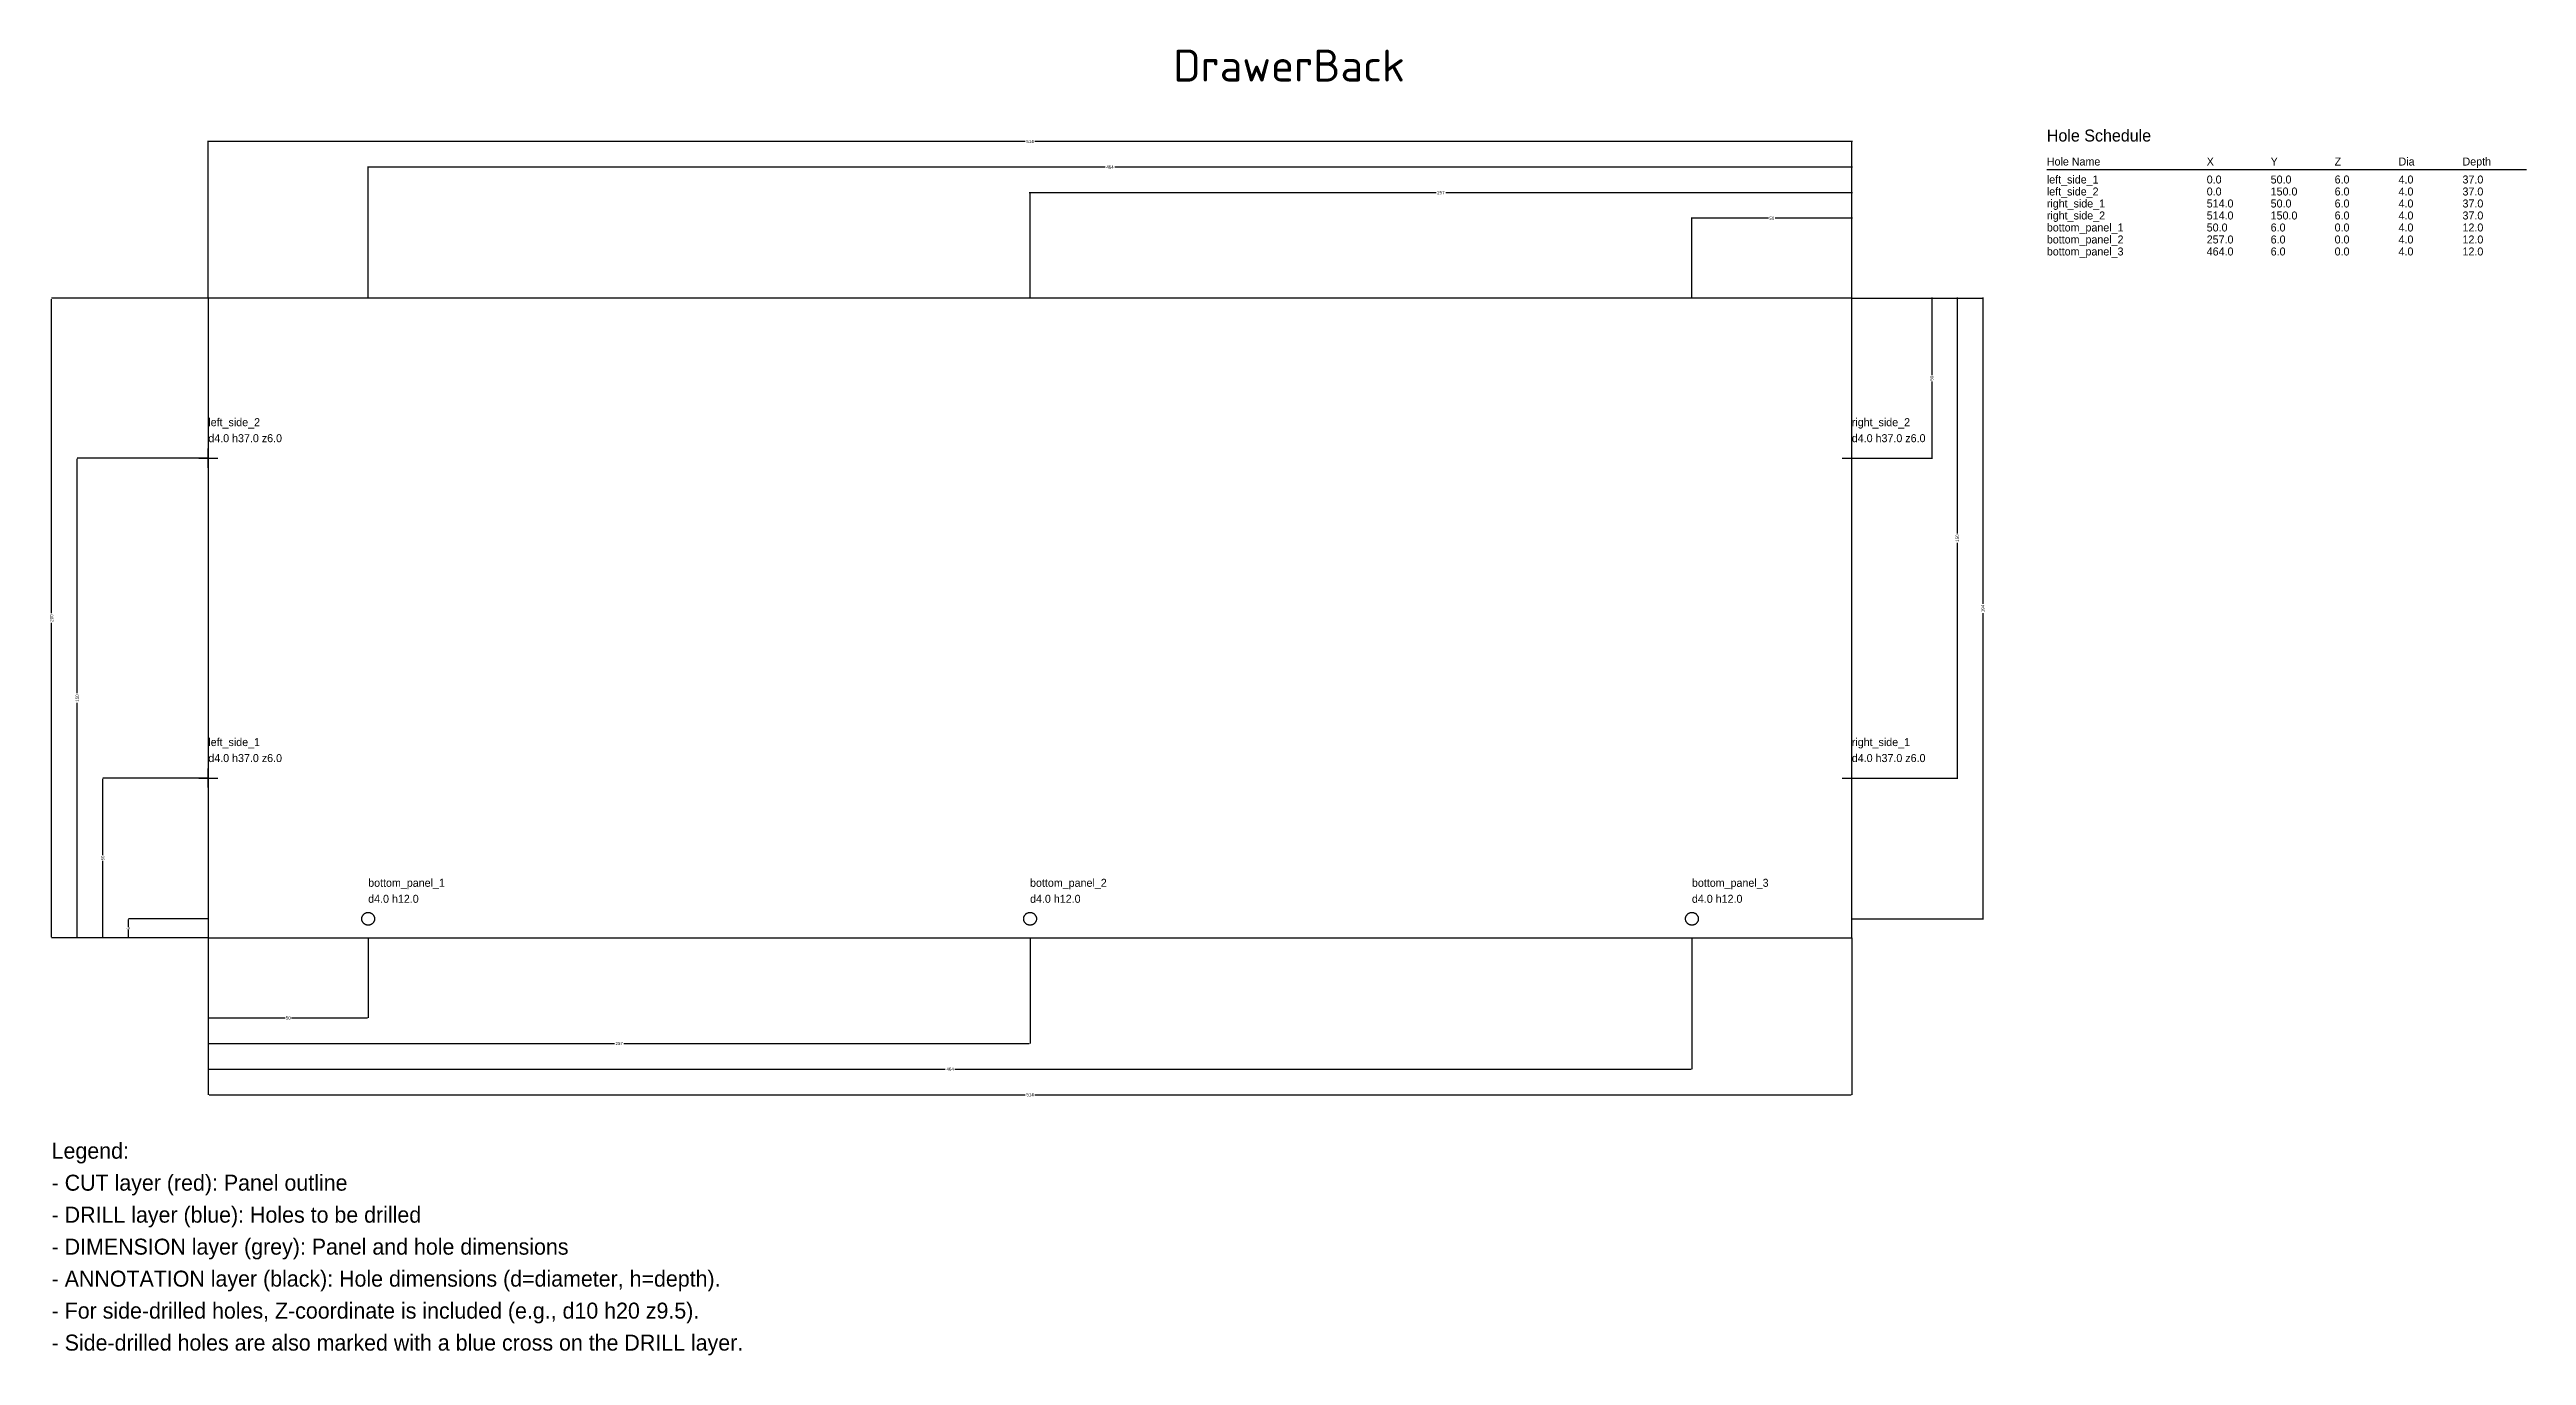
# Model space of a CAD drawing. Header units: millimetres. Extents: x -50 to 725, y -131 to 278.
import ezdxf
from ezdxf.enums import TextEntityAlignment as Align

# ---------------------------------------------------------------- set-up
doc = ezdxf.new("R2010")
doc.units = ezdxf.units.MM
for name, color, linetype in [('ANNOTATION', 7, 'Continuous'), ('CUT', 1, 'Continuous'), ('DIMENSION', 8, 'Continuous'), ('DRILL', 5, 'Continuous')]:
    doc.layers.add(name, color=color, linetype=linetype)
doc.styles.add('Title', font='ISOCPEUR.ttf')
doc.dimstyles.get("Standard").update_dxf_attribs({"dimtxt": 2.5, "dimasz": 2.5, "dimexe": 1.25, "dimexo": 0.625, "dimtad": 1, "dimtxsty": 'Standard', "dimcen": 2.5, "dimazin": 3, "dimtfac": 1, "dimtmove": 0, "dimatfit": 3})

# ---------------------------------------------------------------- blocks, each defined once
blk = doc.blocks.new('_CLOSEDFILLED')
at = {"color": 0, "linetype": 'ByBlock'}
blk.add_solid([(-1, 0.2), (0, 0), (-1, -0.2)], dxfattribs=at)
blk = doc.blocks.new('*D0')
for p, q in [((0, 0), (0, -25)), ((50, 0), (50, -25)), ((0.25, -25), (24, -25)), ((26, -25), (49.75, -25))]:
    blk.add_line(p, q)
at = {"layer": 'Defpoints'}
for p in [(0, 0), (50, 0), (0, -25)]:
    blk.add_point(p, dxfattribs=at)
at = {"layer": 'DIMENSION', "xscale": 0.25, "yscale": 0.25, "rotation": 180}
blk.add_blockref('_CLOSEDFILLED', (0, -25), dxfattribs=at)
at = {"layer": 'DIMENSION', "xscale": 0.25, "yscale": 0.25}
blk.add_blockref('_CLOSEDFILLED', (50, -25), dxfattribs=at)
at = {"layer": 'DIMENSION', "insert": (25, -25), "char_height": 1, "attachment_point": 5}
blk.add_mtext('50', dxfattribs=at)
blk = doc.blocks.new('*D2')
for p, q in [((0, 0), (0, -33)), ((257, 0), (257, -33)), ((0.25, -33), (127, -33)), ((130, -33), (256.75, -33))]:
    blk.add_line(p, q)
at = {"layer": 'Defpoints'}
for p in [(0, 0), (257, 0), (0, -33)]:
    blk.add_point(p, dxfattribs=at)
at = {"layer": 'DIMENSION', "xscale": 0.25, "yscale": 0.25, "rotation": 180}
blk.add_blockref('_CLOSEDFILLED', (0, -33), dxfattribs=at)
at = {"layer": 'DIMENSION', "xscale": 0.25, "yscale": 0.25}
blk.add_blockref('_CLOSEDFILLED', (257, -33), dxfattribs=at)
at = {"layer": 'DIMENSION', "insert": (128.5, -33), "char_height": 1, "attachment_point": 5}
blk.add_mtext('257', dxfattribs=at)
blk = doc.blocks.new('*D3')
for p, q in [((0, 0), (0, -41)), ((464, 0), (464, -41)), ((0.25, -41), (230.5, -41)), ((233.5, -41), (463.75, -41))]:
    blk.add_line(p, q)
at = {"layer": 'Defpoints'}
for p in [(0, 0), (464, 0), (0, -41)]:
    blk.add_point(p, dxfattribs=at)
at = {"layer": 'DIMENSION', "xscale": 0.25, "yscale": 0.25, "rotation": 180}
blk.add_blockref('_CLOSEDFILLED', (0, -41), dxfattribs=at)
at = {"layer": 'DIMENSION', "xscale": 0.25, "yscale": 0.25}
blk.add_blockref('_CLOSEDFILLED', (464, -41), dxfattribs=at)
at = {"layer": 'DIMENSION', "insert": (232, -41), "char_height": 1, "attachment_point": 5}
blk.add_mtext('464', dxfattribs=at)
blk = doc.blocks.new('*D4')
for p, q in [((0, 0), (0, -49)), ((514, 0), (514, -49)), ((0.25, -49), (255.5, -49)), ((258.5, -49), (513.75, -49))]:
    blk.add_line(p, q)
at = {"layer": 'Defpoints'}
for p in [(0, 0), (514, 0), (0, -49)]:
    blk.add_point(p, dxfattribs=at)
at = {"layer": 'DIMENSION', "xscale": 0.25, "yscale": 0.25, "rotation": 180}
blk.add_blockref('_CLOSEDFILLED', (0, -49), dxfattribs=at)
at = {"layer": 'DIMENSION', "xscale": 0.25, "yscale": 0.25}
blk.add_blockref('_CLOSEDFILLED', (514, -49), dxfattribs=at)
at = {"layer": 'DIMENSION', "insert": (257, -49), "char_height": 1, "attachment_point": 5}
blk.add_mtext('514', dxfattribs=at)
blk = doc.blocks.new('*D5')
for p, q in [((488, 225), (463.75, 225)), ((464, 200), (464, 225)), ((514.25, 225), (490, 225)), ((514, 200), (514, 225))]:
    blk.add_line(p, q)
at = {"layer": 'Defpoints'}
for p in [(514, 225), (464, 200), (514, 200)]:
    blk.add_point(p, dxfattribs=at)
at = {"layer": 'DIMENSION', "xscale": 0.25, "yscale": 0.25}
blk.add_blockref('_CLOSEDFILLED', (464, 225), dxfattribs=at)
at = {"layer": 'DIMENSION', "xscale": 0.25, "yscale": 0.25, "rotation": 180}
blk.add_blockref('_CLOSEDFILLED', (514, 225), dxfattribs=at)
at = {"layer": 'DIMENSION', "insert": (489, 225), "char_height": 1, "attachment_point": 5}
blk.add_mtext('50', dxfattribs=at)
blk = doc.blocks.new('*D6')
for p, q in [((384, 233), (256.75, 233)), ((257, 200), (257, 233)), ((514.25, 233), (387, 233)), ((514, 200), (514, 233))]:
    blk.add_line(p, q)
at = {"layer": 'Defpoints'}
for p in [(514, 233), (257, 200), (514, 200)]:
    blk.add_point(p, dxfattribs=at)
at = {"layer": 'DIMENSION', "xscale": 0.25, "yscale": 0.25}
blk.add_blockref('_CLOSEDFILLED', (257, 233), dxfattribs=at)
at = {"layer": 'DIMENSION', "xscale": 0.25, "yscale": 0.25, "rotation": 180}
blk.add_blockref('_CLOSEDFILLED', (514, 233), dxfattribs=at)
at = {"layer": 'DIMENSION', "insert": (385.5, 233), "char_height": 1, "attachment_point": 5}
blk.add_mtext('257', dxfattribs=at)
blk = doc.blocks.new('*D7')
for p, q in [((280.5, 241), (49.75, 241)), ((50, 200), (50, 241)), ((514.25, 241), (283.5, 241)), ((514, 200), (514, 241))]:
    blk.add_line(p, q)
at = {"layer": 'Defpoints'}
for p in [(514, 241), (50, 200), (514, 200)]:
    blk.add_point(p, dxfattribs=at)
at = {"layer": 'DIMENSION', "xscale": 0.25, "yscale": 0.25}
blk.add_blockref('_CLOSEDFILLED', (50, 241), dxfattribs=at)
at = {"layer": 'DIMENSION', "xscale": 0.25, "yscale": 0.25, "rotation": 180}
blk.add_blockref('_CLOSEDFILLED', (514, 241), dxfattribs=at)
at = {"layer": 'DIMENSION', "insert": (282, 241), "char_height": 1, "attachment_point": 5}
blk.add_mtext('464', dxfattribs=at)
blk = doc.blocks.new('*D8')
for p, q in [((255.5, 249), (-0.25, 249)), ((0, 200), (0, 249)), ((514.25, 249), (258.5, 249)), ((514, 200), (514, 249))]:
    blk.add_line(p, q)
at = {"layer": 'Defpoints'}
for p in [(514, 249), (0, 200), (514, 200)]:
    blk.add_point(p, dxfattribs=at)
at = {"layer": 'DIMENSION', "xscale": 0.25, "yscale": 0.25}
blk.add_blockref('_CLOSEDFILLED', (0, 249), dxfattribs=at)
at = {"layer": 'DIMENSION', "xscale": 0.25, "yscale": 0.25, "rotation": 180}
blk.add_blockref('_CLOSEDFILLED', (514, 249), dxfattribs=at)
at = {"layer": 'DIMENSION', "insert": (257, 249), "char_height": 1, "attachment_point": 5}
blk.add_mtext('514', dxfattribs=at)
blk = doc.blocks.new('*D9')
for p, q in [((0, 6), (-25, 6)), ((-25, 3.5), (-25, 5.75)), ((-25, 0.25), (-25, 2.5)), ((0, 0), (-25, 0))]:
    blk.add_line(p, q)
at = {"layer": 'Defpoints'}
for p in [(-25, 0), (0, 6), (0, 0)]:
    blk.add_point(p, dxfattribs=at)
at = {"layer": 'DIMENSION', "xscale": 0.25, "yscale": 0.25}
for p, rotation in [((-25, 6), 90), ((-25, 0), 270)]:
    blk.add_blockref('_CLOSEDFILLED', p, dxfattribs=dict(at, rotation=rotation))
at = {"layer": 'DIMENSION', "insert": (-25, 3), "char_height": 1, "attachment_point": 5, "rotation": 90}
blk.add_mtext('6', dxfattribs=at)
blk = doc.blocks.new('*D10')
for p, q in [((0, 50), (-33, 50)), ((-33, 26), (-33, 49.75)), ((-33, 0.25), (-33, 24)), ((0, 0), (-33, 0))]:
    blk.add_line(p, q)
at = {"layer": 'Defpoints'}
for p in [(0, 50), (-33, 0), (0, 0)]:
    blk.add_point(p, dxfattribs=at)
at = {"layer": 'DIMENSION', "xscale": 0.25, "yscale": 0.25}
for p, rotation in [((-33, 50), 90), ((-33, 0), 270)]:
    blk.add_blockref('_CLOSEDFILLED', p, dxfattribs=dict(at, rotation=rotation))
at = {"layer": 'DIMENSION', "insert": (-33, 25), "char_height": 1, "attachment_point": 5, "rotation": 90}
blk.add_mtext('50', dxfattribs=at)
blk = doc.blocks.new('*D11')
for p, q in [((0, 150), (-41, 150)), ((-41, 76.5), (-41, 149.75)), ((-41, 0.25), (-41, 73.5)), ((0, 0), (-41, 0))]:
    blk.add_line(p, q)
at = {"layer": 'Defpoints'}
for p in [(0, 150), (-41, 0), (0, 0)]:
    blk.add_point(p, dxfattribs=at)
at = {"layer": 'DIMENSION', "xscale": 0.25, "yscale": 0.25}
for p, rotation in [((-41, 150), 90), ((-41, 0), 270)]:
    blk.add_blockref('_CLOSEDFILLED', p, dxfattribs=dict(at, rotation=rotation))
at = {"layer": 'DIMENSION', "insert": (-41, 75), "char_height": 1, "attachment_point": 5, "rotation": 90}
blk.add_mtext('150', dxfattribs=at)
blk = doc.blocks.new('*D12')
for p, q in [((0, 200), (-49, 200)), ((-49, 101.5), (-49, 199.75)), ((-49, 0.25), (-49, 98.5)), ((0, 0), (-49, 0))]:
    blk.add_line(p, q)
at = {"layer": 'Defpoints'}
for p in [(0, 200), (-49, 0), (0, 0)]:
    blk.add_point(p, dxfattribs=at)
at = {"layer": 'DIMENSION', "xscale": 0.25, "yscale": 0.25}
for p, rotation in [((-49, 200), 90), ((-49, 0), 270)]:
    blk.add_blockref('_CLOSEDFILLED', p, dxfattribs=dict(at, rotation=rotation))
at = {"layer": 'DIMENSION', "insert": (-49, 100), "char_height": 1, "attachment_point": 5, "rotation": 90}
blk.add_mtext('200', dxfattribs=at)
blk = doc.blocks.new('*D13')
for p, q in [((514, 200), (539, 200)), ((539, 200.25), (539, 176)), ((539, 174), (539, 149.75)), ((514, 150), (539, 150))]:
    blk.add_line(p, q)
at = {"layer": 'Defpoints'}
for p in [(514, 200), (539, 200), (514, 150)]:
    blk.add_point(p, dxfattribs=at)
at = {"layer": 'DIMENSION', "xscale": 0.25, "yscale": 0.25}
for p, rotation in [((539, 200), 270), ((539, 150), 90)]:
    blk.add_blockref('_CLOSEDFILLED', p, dxfattribs=dict(at, rotation=rotation))
at = {"layer": 'DIMENSION', "insert": (539, 175), "char_height": 1, "attachment_point": 5, "rotation": 90}
blk.add_mtext('50', dxfattribs=at)
blk = doc.blocks.new('*D14')
for p, q in [((514, 200), (547, 200)), ((547, 200.25), (547, 126.5)), ((547, 123.5), (547, 49.75)), ((514, 50), (547, 50))]:
    blk.add_line(p, q)
at = {"layer": 'Defpoints'}
for p in [(514, 200), (547, 200), (514, 50)]:
    blk.add_point(p, dxfattribs=at)
at = {"layer": 'DIMENSION', "xscale": 0.25, "yscale": 0.25}
for p, rotation in [((547, 200), 270), ((547, 50), 90)]:
    blk.add_blockref('_CLOSEDFILLED', p, dxfattribs=dict(at, rotation=rotation))
at = {"layer": 'DIMENSION', "insert": (547, 125), "char_height": 1, "attachment_point": 5, "rotation": 90}
blk.add_mtext('150', dxfattribs=at)
blk = doc.blocks.new('*D15')
for p, q in [((514, 200), (555, 200)), ((555, 200.25), (555, 104.5)), ((555, 101.5), (555, 5.75)), ((514, 6), (555, 6))]:
    blk.add_line(p, q)
at = {"layer": 'Defpoints'}
for p in [(514, 200), (555, 200), (514, 6)]:
    blk.add_point(p, dxfattribs=at)
at = {"layer": 'DIMENSION', "xscale": 0.25, "yscale": 0.25}
for p, rotation in [((555, 200), 270), ((555, 6), 90)]:
    blk.add_blockref('_CLOSEDFILLED', p, dxfattribs=dict(at, rotation=rotation))
at = {"layer": 'DIMENSION', "insert": (555, 103), "char_height": 1, "attachment_point": 5, "rotation": 90}
blk.add_mtext('194', dxfattribs=at)

msp = doc.modelspace()

# ---------------------------------------------------------------- linework, layer by layer
at = {"layer": 'ANNOTATION'}
msp.add_line((575, 240.25), (725, 240.25), dxfattribs=at)
at = {"layer": 'CUT'}
for p, q in [((514, 200), (0, 200)), ((0, 200), (0, 0)), ((514, 0), (514, 200)), ((48.9283, 7.68865), (49.0365, 7.75261)), ((49.0365, 7.75261), (49.1484, 7.80965)), ((49.1484, 7.80965), (49.2638, 7.85955)), ((49.2638, 7.85955), (49.382, 7.90211)), ((49.382, 7.90211), (49.5026, 7.93717)), ((49.5026, 7.93717), (49.6252, 7.96457)), ((49.6252, 7.96457), (49.7493, 7.98423)), ((49.7493, 7.98423), (49.8744, 7.99605)), ((49.8744, 7.99605), (50, 8)), ((50, 8), (50.1256, 7.99605)), ((50.1256, 7.99605), (50.2507, 7.98423)), ((50.2507, 7.98423), (50.3748, 7.96457)), ((50.3748, 7.96457), (50.4974, 7.93717)), ((50.4974, 7.93717), (50.618, 7.90211)), ((50.618, 7.90211), (50.7362, 7.85955)), ((50.7362, 7.85955), (50.8516, 7.80965)), ((50.8516, 7.80965), (50.9635, 7.75261)), ((50.9635, 7.75261), (51.0717, 7.68865)), ((255.928, 7.68865), (256.036, 7.75261)), ((256.036, 7.75261), (256.148, 7.80965)), ((256.148, 7.80965), (256.264, 7.85955)), ((256.264, 7.85955), (256.382, 7.90211)), ((256.382, 7.90211), (256.503, 7.93717)), ((256.503, 7.93717), (256.625, 7.96457)), ((256.625, 7.96457), (256.749, 7.98423)), ((256.749, 7.98423), (256.874, 7.99605)), ((256.874, 7.99605), (257, 8)), ((257, 8), (257.126, 7.99605)), ((257.126, 7.99605), (257.251, 7.98423)), ((257.251, 7.98423), (257.375, 7.96457)), ((257.375, 7.96457), (257.497, 7.93717)), ((257.497, 7.93717), (257.618, 7.90211)), ((257.618, 7.90211), (257.736, 7.85955)), ((257.736, 7.85955), (257.852, 7.80965)), ((257.852, 7.80965), (257.964, 7.75261)), ((257.964, 7.75261), (258.072, 7.68865)), ((462.928, 7.68865), (463.036, 7.75261)), ((463.036, 7.75261), (463.148, 7.80965)), ((463.148, 7.80965), (463.264, 7.85955)), ((463.264, 7.85955), (463.382, 7.90211)), ((463.382, 7.90211), (463.503, 7.93717)), ((463.503, 7.93717), (463.625, 7.96457)), ((463.625, 7.96457), (463.749, 7.98423)), ((463.749, 7.98423), (463.874, 7.99605)), ((463.874, 7.99605), (464, 8)), ((464, 8), (464.126, 7.99605)), ((464.126, 7.99605), (464.251, 7.98423)), ((464.251, 7.98423), (464.375, 7.96457)), ((464.375, 7.96457), (464.497, 7.93717)), ((464.497, 7.93717), (464.618, 7.90211)), ((464.618, 7.90211), (464.736, 7.85955)), ((464.736, 7.85955), (464.852, 7.80965)), ((464.852, 7.80965), (464.964, 7.75261)), ((464.964, 7.75261), (465.072, 7.68865)), ((0, 0), (514, 0)), ((48, 6), (48.0039, 6.12558)), ((48.0039, 5.87442), (48, 6)), ((48.0039, 6.12558), (48.0158, 6.25067)), ((48.0158, 5.74933), (48.0039, 5.87442)), ((48.0158, 6.25067), (48.0354, 6.37476)), ((48.0354, 5.62524), (48.0158, 5.74933)), ((48.0354, 6.37476), (48.0628, 6.49738)), ((48.0628, 5.50262), (48.0354, 5.62524)), ((48.0628, 6.49738), (48.0979, 6.61803)), ((48.0979, 5.38197), (48.0628, 5.50262)), ((48.0979, 6.61803), (48.1404, 6.73625)), ((48.1404, 5.26375), (48.0979, 5.38197)), ((48.1404, 6.73625), (48.1903, 6.85156)), ((48.1903, 5.14844), (48.1404, 5.26375)), ((48.1903, 6.85156), (48.2474, 6.96351)), ((48.2474, 5.03649), (48.1903, 5.14844)), ((48.2474, 6.96351), (48.3113, 7.07165)), ((48.3113, 4.92835), (48.2474, 5.03649)), ((48.3113, 7.07165), (48.382, 7.17557)), ((48.382, 4.82443), (48.3113, 4.92835)), ((48.382, 7.17557), (48.459, 7.27485)), ((48.459, 4.72515), (48.382, 4.82443)), ((48.459, 7.27485), (48.5421, 7.36909)), ((48.5421, 4.63091), (48.459, 4.72515)), ((48.5421, 7.36909), (48.6309, 7.45794)), ((48.6309, 4.54206), (48.5421, 4.63091)), ((48.6309, 7.45794), (48.7252, 7.54103)), ((48.7252, 4.45897), (48.6309, 4.54206)), ((48.7252, 7.54103), (48.8244, 7.61803)), ((48.8244, 4.38197), (48.7252, 4.45897)), ((48.8244, 7.61803), (48.9283, 7.68865)), ((48.9283, 4.31134), (48.8244, 4.38197)), ((49.0365, 4.24739), (48.9283, 4.31134)), ((49.1484, 4.19035), (49.0365, 4.24739)), ((49.2638, 4.14045), (49.1484, 4.19035)), ((49.382, 4.09789), (49.2638, 4.14045)), ((49.5026, 4.06283), (49.382, 4.09789)), ((49.6252, 4.03543), (49.5026, 4.06283)), ((49.7493, 4.01577), (49.6252, 4.03543)), ((49.8744, 4.00395), (49.7493, 4.01577)), ((50, 4), (49.8744, 4.00395)), ((50.1256, 4.00395), (50, 4)), ((50.2507, 4.01577), (50.1256, 4.00395)), ((50.3748, 4.03543), (50.2507, 4.01577)), ((50.4974, 4.06283), (50.3748, 4.03543)), ((50.618, 4.09789), (50.4974, 4.06283)), ((50.7362, 4.14045), (50.618, 4.09789)), ((50.8516, 4.19035), (50.7362, 4.14045)), ((50.9635, 4.24739), (50.8516, 4.19035)), ((51.0717, 4.31134), (50.9635, 4.24739)), ((51.0717, 7.68865), (51.1756, 7.61803)), ((51.1756, 4.38197), (51.0717, 4.31134)), ((51.1756, 7.61803), (51.2748, 7.54103)), ((51.2748, 4.45897), (51.1756, 4.38197)), ((51.2748, 7.54103), (51.3691, 7.45794)), ((51.3691, 4.54206), (51.2748, 4.45897)), ((51.3691, 7.45794), (51.4579, 7.36909)), ((51.4579, 4.63091), (51.3691, 4.54206)), ((51.4579, 7.36909), (51.541, 7.27485)), ((51.541, 4.72515), (51.4579, 4.63091)), ((51.541, 7.27485), (51.618, 7.17557)), ((51.618, 4.82443), (51.541, 4.72515)), ((51.618, 7.17557), (51.6887, 7.07165)), ((51.6887, 4.92835), (51.618, 4.82443)), ((51.6887, 7.07165), (51.7526, 6.96351)), ((51.7526, 5.03649), (51.6887, 4.92835)), ((51.7526, 6.96351), (51.8097, 6.85156)), ((51.8097, 5.14844), (51.7526, 5.03649)), ((51.8097, 6.85156), (51.8596, 6.73625)), ((51.8596, 5.26375), (51.8097, 5.14844)), ((51.8596, 6.73625), (51.9021, 6.61803)), ((51.9021, 5.38197), (51.8596, 5.26375)), ((51.9021, 6.61803), (51.9372, 6.49738)), ((51.9372, 5.50262), (51.9021, 5.38197)), ((51.9372, 6.49738), (51.9646, 6.37476)), ((51.9646, 5.62524), (51.9372, 5.50262)), ((51.9646, 6.37476), (51.9842, 6.25067)), ((51.9842, 5.74933), (51.9646, 5.62524)), ((51.9842, 6.25067), (51.9961, 6.12558)), ((51.9961, 5.87442), (51.9842, 5.74933)), ((51.9961, 6.12558), (52, 6)), ((52, 6), (51.9961, 5.87442)), ((255, 6), (255.004, 6.12558)), ((255.004, 5.87442), (255, 6)), ((255.004, 6.12558), (255.016, 6.25067)), ((255.016, 5.74933), (255.004, 5.87442)), ((255.016, 6.25067), (255.035, 6.37476)), ((255.035, 5.62524), (255.016, 5.74933)), ((255.035, 6.37476), (255.063, 6.49738)), ((255.063, 5.50262), (255.035, 5.62524)), ((255.063, 6.49738), (255.098, 6.61803)), ((255.098, 5.38197), (255.063, 5.50262)), ((255.098, 6.61803), (255.14, 6.73625)), ((255.14, 5.26375), (255.098, 5.38197)), ((255.14, 6.73625), (255.19, 6.85156)), ((255.19, 5.14844), (255.14, 5.26375)), ((255.19, 6.85156), (255.247, 6.96351)), ((255.247, 5.03649), (255.19, 5.14844)), ((255.247, 6.96351), (255.311, 7.07165)), ((255.311, 4.92835), (255.247, 5.03649)), ((255.311, 7.07165), (255.382, 7.17557)), ((255.382, 4.82443), (255.311, 4.92835)), ((255.382, 7.17557), (255.459, 7.27485)), ((255.459, 4.72515), (255.382, 4.82443)), ((255.459, 7.27485), (255.542, 7.36909)), ((255.542, 4.63091), (255.459, 4.72515)), ((255.542, 7.36909), (255.631, 7.45794)), ((255.631, 4.54206), (255.542, 4.63091)), ((255.631, 7.45794), (255.725, 7.54103)), ((255.725, 4.45897), (255.631, 4.54206)), ((255.725, 7.54103), (255.824, 7.61803)), ((255.824, 4.38197), (255.725, 4.45897)), ((255.824, 7.61803), (255.928, 7.68865)), ((255.928, 4.31134), (255.824, 4.38197)), ((256.036, 4.24739), (255.928, 4.31134)), ((256.148, 4.19035), (256.036, 4.24739)), ((256.264, 4.14045), (256.148, 4.19035)), ((256.382, 4.09789), (256.264, 4.14045)), ((256.503, 4.06283), (256.382, 4.09789)), ((256.625, 4.03543), (256.503, 4.06283)), ((256.749, 4.01577), (256.625, 4.03543)), ((256.874, 4.00395), (256.749, 4.01577)), ((257, 4), (256.874, 4.00395)), ((257.126, 4.00395), (257, 4)), ((257.251, 4.01577), (257.126, 4.00395)), ((257.375, 4.03543), (257.251, 4.01577)), ((257.497, 4.06283), (257.375, 4.03543)), ((257.618, 4.09789), (257.497, 4.06283)), ((257.736, 4.14045), (257.618, 4.09789)), ((257.852, 4.19035), (257.736, 4.14045)), ((257.964, 4.24739), (257.852, 4.19035)), ((258.072, 4.31134), (257.964, 4.24739)), ((258.072, 7.68865), (258.176, 7.61803)), ((258.176, 4.38197), (258.072, 4.31134)), ((258.176, 7.61803), (258.275, 7.54103)), ((258.275, 4.45897), (258.176, 4.38197)), ((258.275, 7.54103), (258.369, 7.45794)), ((258.369, 4.54206), (258.275, 4.45897)), ((258.369, 7.45794), (258.458, 7.36909)), ((258.458, 4.63091), (258.369, 4.54206)), ((258.458, 7.36909), (258.541, 7.27485)), ((258.541, 4.72515), (258.458, 4.63091)), ((258.541, 7.27485), (258.618, 7.17557)), ((258.618, 4.82443), (258.541, 4.72515)), ((258.618, 7.17557), (258.689, 7.07165)), ((258.689, 4.92835), (258.618, 4.82443)), ((258.689, 7.07165), (258.753, 6.96351)), ((258.753, 5.03649), (258.689, 4.92835)), ((258.753, 6.96351), (258.81, 6.85156)), ((258.81, 5.14844), (258.753, 5.03649)), ((258.81, 6.85156), (258.86, 6.73625)), ((258.86, 5.26375), (258.81, 5.14844)), ((258.86, 6.73625), (258.902, 6.61803)), ((258.902, 5.38197), (258.86, 5.26375)), ((258.902, 6.61803), (258.937, 6.49738)), ((258.937, 5.50262), (258.902, 5.38197)), ((258.937, 6.49738), (258.965, 6.37476)), ((258.965, 5.62524), (258.937, 5.50262)), ((258.965, 6.37476), (258.984, 6.25067)), ((258.984, 5.74933), (258.965, 5.62524)), ((258.984, 6.25067), (258.996, 6.12558)), ((258.996, 5.87442), (258.984, 5.74933)), ((258.996, 6.12558), (259, 6)), ((259, 6), (258.996, 5.87442)), ((462, 6), (462.004, 6.12558)), ((462.004, 5.87442), (462, 6)), ((462.004, 6.12558), (462.016, 6.25067)), ((462.016, 5.74933), (462.004, 5.87442)), ((462.016, 6.25067), (462.035, 6.37476)), ((462.035, 5.62524), (462.016, 5.74933)), ((462.035, 6.37476), (462.063, 6.49738)), ((462.063, 5.50262), (462.035, 5.62524)), ((462.063, 6.49738), (462.098, 6.61803)), ((462.098, 5.38197), (462.063, 5.50262)), ((462.098, 6.61803), (462.14, 6.73625)), ((462.14, 5.26375), (462.098, 5.38197)), ((462.14, 6.73625), (462.19, 6.85156)), ((462.19, 5.14844), (462.14, 5.26375)), ((462.19, 6.85156), (462.247, 6.96351)), ((462.247, 5.03649), (462.19, 5.14844)), ((462.247, 6.96351), (462.311, 7.07165)), ((462.311, 4.92835), (462.247, 5.03649)), ((462.311, 7.07165), (462.382, 7.17557)), ((462.382, 4.82443), (462.311, 4.92835)), ((462.382, 7.17557), (462.459, 7.27485)), ((462.459, 4.72515), (462.382, 4.82443)), ((462.459, 7.27485), (462.542, 7.36909)), ((462.542, 4.63091), (462.459, 4.72515)), ((462.542, 7.36909), (462.631, 7.45794)), ((462.631, 4.54206), (462.542, 4.63091)), ((462.631, 7.45794), (462.725, 7.54103)), ((462.725, 4.45897), (462.631, 4.54206)), ((462.725, 7.54103), (462.824, 7.61803)), ((462.824, 4.38197), (462.725, 4.45897)), ((462.824, 7.61803), (462.928, 7.68865)), ((462.928, 4.31134), (462.824, 4.38197)), ((463.036, 4.24739), (462.928, 4.31134)), ((463.148, 4.19035), (463.036, 4.24739)), ((463.264, 4.14045), (463.148, 4.19035)), ((463.382, 4.09789), (463.264, 4.14045)), ((463.503, 4.06283), (463.382, 4.09789)), ((463.625, 4.03543), (463.503, 4.06283)), ((463.749, 4.01577), (463.625, 4.03543)), ((463.874, 4.00395), (463.749, 4.01577)), ((464, 4), (463.874, 4.00395)), ((464.126, 4.00395), (464, 4)), ((464.251, 4.01577), (464.126, 4.00395)), ((464.375, 4.03543), (464.251, 4.01577)), ((464.497, 4.06283), (464.375, 4.03543)), ((464.618, 4.09789), (464.497, 4.06283)), ((464.736, 4.14045), (464.618, 4.09789)), ((464.852, 4.19035), (464.736, 4.14045)), ((464.964, 4.24739), (464.852, 4.19035)), ((465.072, 4.31134), (464.964, 4.24739)), ((465.072, 7.68865), (465.176, 7.61803)), ((465.176, 4.38197), (465.072, 4.31134)), ((465.176, 7.61803), (465.275, 7.54103)), ((465.275, 4.45897), (465.176, 4.38197)), ((465.275, 7.54103), (465.369, 7.45794)), ((465.369, 4.54206), (465.275, 4.45897)), ((465.369, 7.45794), (465.458, 7.36909)), ((465.458, 4.63091), (465.369, 4.54206)), ((465.458, 7.36909), (465.541, 7.27485)), ((465.541, 4.72515), (465.458, 4.63091)), ((465.541, 7.27485), (465.618, 7.17557)), ((465.618, 4.82443), (465.541, 4.72515)), ((465.618, 7.17557), (465.689, 7.07165)), ((465.689, 4.92835), (465.618, 4.82443)), ((465.689, 7.07165), (465.753, 6.96351)), ((465.753, 5.03649), (465.689, 4.92835)), ((465.753, 6.96351), (465.81, 6.85156)), ((465.81, 5.14844), (465.753, 5.03649)), ((465.81, 6.85156), (465.86, 6.73625)), ((465.86, 5.26375), (465.81, 5.14844)), ((465.86, 6.73625), (465.902, 6.61803)), ((465.902, 5.38197), (465.86, 5.26375)), ((465.902, 6.61803), (465.937, 6.49738)), ((465.937, 5.50262), (465.902, 5.38197)), ((465.937, 6.49738), (465.965, 6.37476)), ((465.965, 5.62524), (465.937, 5.50262)), ((465.965, 6.37476), (465.984, 6.25067)), ((465.984, 5.74933), (465.965, 5.62524)), ((465.984, 6.25067), (465.996, 6.12558)), ((465.996, 5.87442), (465.984, 5.74933)), ((465.996, 6.12558), (466, 6)), ((466, 6), (465.996, 5.87442))]:
    msp.add_line(p, q, dxfattribs=at)
at = {"layer": 'DRILL', "color": 5}
for p, q in [((-3, 150), (3, 150)), ((0, 147), (0, 153)), ((511, 150), (517, 150)), ((514, 147), (514, 153)), ((-3, 50), (3, 50)), ((0, 47), (0, 53)), ((511, 50), (517, 50)), ((514, 47), (514, 53))]:
    msp.add_line(p, q, dxfattribs=at)

# ---------------------------------------------------------------- texts
at = {"layer": 'ANNOTATION', "style": 'Title'}
msp.add_text('DrawerBack', height=10, dxfattribs=at).set_placement((338, 272.75), align=Align.MIDDLE_CENTER)
at = {"layer": 'ANNOTATION'}
for s, height, p in [('Hole Schedule', 3.75, (575, 249)), ('Hole Name', 2.5, (575, 241.5)), ('X', 2.5, (625, 241.5)), ('Y', 2.5, (645, 241.5)), ('Z', 2.5, (665, 241.5)), ('Dia', 2.5, (685, 241.5)), ('Depth', 2.5, (705, 241.5)), ('left_side_1', 2.5, (575, 235.875)), ('left_side_2', 2.5, (575, 232.125)), ('0.0', 2.5, (625, 235.875)), ('0.0', 2.5, (625, 232.125)), ('50.0', 2.5, (645, 235.875)), ('150.0', 2.5, (645, 232.125)), ('6.0', 2.5, (665, 235.875)), ('6.0', 2.5, (665, 232.125)), ('4.0', 2.5, (685, 235.875)), ('4.0', 2.5, (685, 232.125)), ('37.0', 2.5, (705, 235.875)), ('37.0', 2.5, (705, 232.125)), ('right_side_1', 2.5, (575, 228.375)), ('right_side_2', 2.5, (575, 224.625)), ('514.0', 2.5, (625, 228.375)), ('514.0', 2.5, (625, 224.625)), ('50.0', 2.5, (645, 228.375)), ('150.0', 2.5, (645, 224.625)), ('6.0', 2.5, (665, 228.375)), ('6.0', 2.5, (665, 224.625)), ('4.0', 2.5, (685, 228.375)), ('4.0', 2.5, (685, 224.625)), ('37.0', 2.5, (705, 228.375)), ('37.0', 2.5, (705, 224.625)), ('bottom_panel_1', 2.5, (575, 220.875)), ('bottom_panel_2', 2.5, (575, 217.125)), ('50.0', 2.5, (625, 220.875)), ('257.0', 2.5, (625, 217.125)), ('6.0', 2.5, (645, 220.875)), ('6.0', 2.5, (645, 217.125)), ('0.0', 2.5, (665, 220.875)), ('0.0', 2.5, (665, 217.125)), ('4.0', 2.5, (685, 220.875)), ('4.0', 2.5, (685, 217.125)), ('12.0', 2.5, (705, 220.875)), ('12.0', 2.5, (705, 217.125)), ('bottom_panel_3', 2.5, (575, 213.375)), ('464.0', 2.5, (625, 213.375)), ('6.0', 2.5, (645, 213.375)), ('0.0', 2.5, (665, 213.375)), ('4.0', 2.5, (685, 213.375)), ('12.0', 2.5, (705, 213.375)), ('d4.0 h37.0 z6.0', 2.5, (0, 155)), ('left_side_2', 2.5, (0, 160)), ('d4.0 h37.0 z6.0', 2.5, (514, 155)), ('right_side_2', 2.5, (514, 160)), ('left_side_1', 2.5, (0, 60)), ('right_side_1', 2.5, (514, 60)), ('d4.0 h37.0 z6.0', 2.5, (0, 55)), ('d4.0 h37.0 z6.0', 2.5, (514, 55)), ('bottom_panel_1', 2.5, (50, 16)), ('bottom_panel_2', 2.5, (257, 16)), ('bottom_panel_3', 2.5, (464, 16)), ('d4.0 h12.0', 2.5, (50, 11)), ('d4.0 h12.0', 2.5, (257, 11)), ('d4.0 h12.0', 2.5, (464, 11)), ('Legend:', 5, (-49, -69)), ('- CUT layer (red): Panel outline', 5, (-49, -79)), ('- DRILL layer (blue): Holes to be drilled', 5, (-49, -89)), ('- DIMENSION layer (grey): Panel and hole dimensions', 5, (-49, -99)), ('- ANNOTATION layer (black): Hole dimensions (d=diameter, h=depth).', 5, (-49, -109)), ('- For side-drilled holes, Z-coordinate is included (e.g., d10 h20 z9.5).', 5, (-49, -119)), ('- Side-drilled holes are also marked with a blue cross on the DRILL layer.', 5, (-49, -129))]:
    msp.add_text(s, height=height, dxfattribs=at).set_placement(p)

# ---------------------------------------------------------------- dimensions: what is measured, and where the dimension line sits
at = {"layer": 'DIMENSION'}
for base, p1, p2, picture, middle in [((514, 249), (514, 200), (0, 200), '*D8', (257, 249)), ((514, 241), (514, 200), (50, 200), '*D7', (282, 241)), ((514, 233), (514, 200), (257, 200), '*D6', (385.5, 233)), ((514, 225), (514, 200), (464, 200), '*D5', (489, 225)), ((0, -25), (0, 0), (50, 0), '*D0', (25, -25)), ((0, -33), (0, 0), (257, 0), '*D2', (128.5, -33)), ((0, -41), (0, 0), (464, 0), '*D3', (232, -41)), ((0, -49), (0, 0), (514, 0), '*D4', (257, -49))]:
    dim = msp.add_linear_dim(base=base, p1=p1, p2=p2, dimstyle='Standard', dxfattribs=at)
    dim.commit()
    dim.dimension.update_dxf_attribs({"geometry": picture, "text_midpoint": middle})
for base, p1, p2, picture, middle in [((-49, 0), (0, 0), (0, 200), '*D12', (-49, 100)), ((539, 200), (514, 200), (514, 150), '*D13', (539, 175)), ((547, 200), (514, 200), (514, 50), '*D14', (547, 125)), ((555, 200), (514, 200), (514, 6), '*D15', (555, 103)), ((-41, 0), (0, 0), (0, 150), '*D11', (-41, 75)), ((-33, 0), (0, 0), (0, 50), '*D10', (-33, 25)), ((-25, 0), (0, 0), (0, 6), '*D9', (-25, 3))]:
    dim = msp.add_linear_dim(base=base, p1=p1, p2=p2, angle=90, dimstyle='Standard', dxfattribs=at)
    dim.commit()
    dim.dimension.update_dxf_attribs({"geometry": picture, "text_midpoint": middle})

doc.saveas('drawing.dxf')
